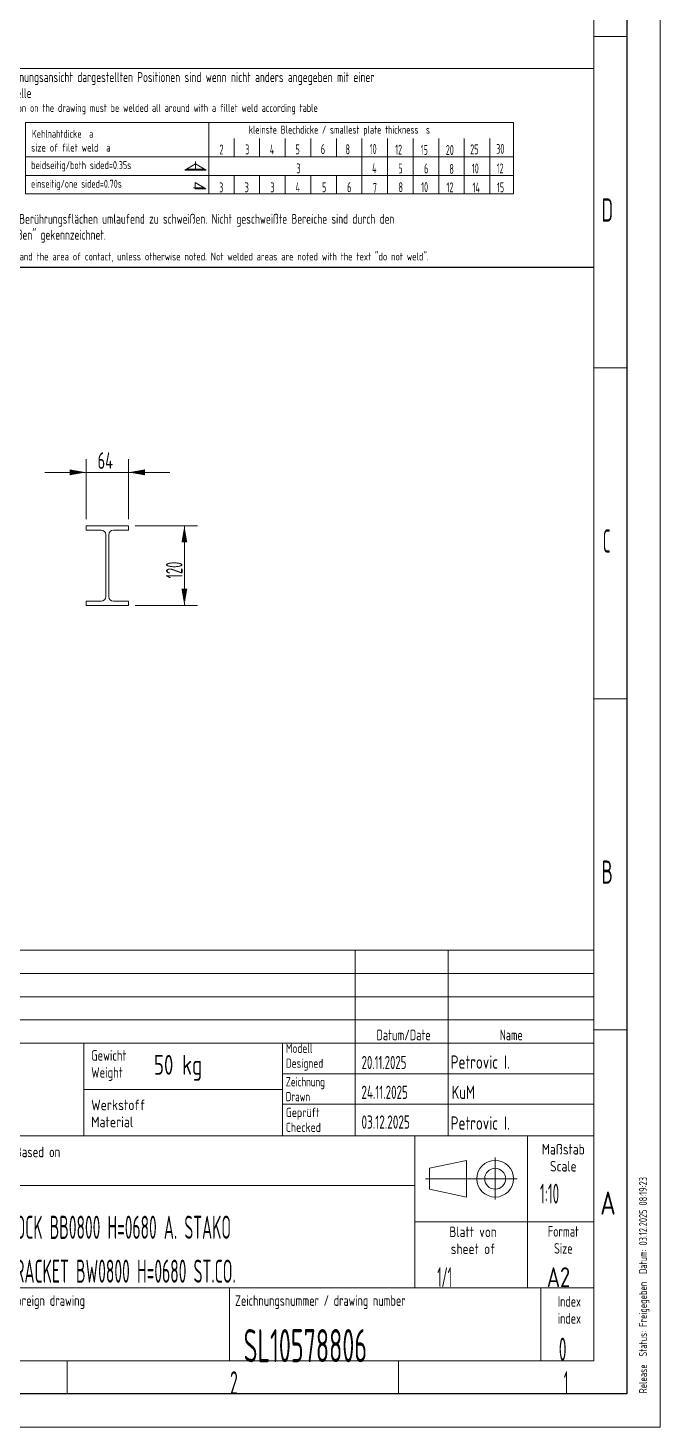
# Model space of a CAD drawing. Header units: millimetres. Extents: x 0 to 594, y 0 to 420.
# Drawn here: x 498.6 to 594, y 0 to 211.3 of the extents above; entities that cross this region are included whole.
import ezdxf
from ezdxf.lldxf.tags import DXFTag

# ---------------------------------------------------------------- set-up
doc = ezdxf.new("R2010")
doc.units = ezdxf.units.MM
doc.layers.add('1', color=7, linetype='Continuous', true_color=0xffffff)
doc.layers.add('153', color=7, linetype='Continuous', true_color=0xffffff)
doc.styles.add('iso-1', font='isocp.shx')
tags = doc.linetypes.add('DASHDOT', pattern=[70, 31, -13, 13, -13]).pattern_tags.tags
tags[10:11] = [DXFTag(74, 4), DXFTag(75, 0), DXFTag(340, '0'), DXFTag(46, 0.0), DXFTag(50, 0.0), DXFTag(44, 0.0), DXFTag(45, 0.0)]
tags[8:9] = [DXFTag(74, 4), DXFTag(75, 0), DXFTag(340, '0'), DXFTag(46, 0.0), DXFTag(50, 0.0), DXFTag(44, 0.0), DXFTag(45, 0.0)]
tags[6:7] = [DXFTag(74, 4), DXFTag(75, 0), DXFTag(340, '0'), DXFTag(46, 0.0), DXFTag(50, 0.0), DXFTag(44, 0.0), DXFTag(45, 0.0)]
tags[4:5] = [DXFTag(74, 4), DXFTag(75, 0), DXFTag(340, '0'), DXFTag(46, 0.0), DXFTag(50, 0.0), DXFTag(44, 0.0), DXFTag(45, 0.0)]
doc.dimstyles.get("Standard").update_dxf_attribs({"dimtxt": 0.18, "dimasz": 0.18, "dimexe": 0.18, "dimexo": 0.0625, "dimgap": 0.09, "dimtad": 0, "dimtih": 1, "dimtoh": 1, "dimdec": 4, "dimzin": 0, "dimdsep": 46, "dimtxsty": 'Standard', "dimcen": 0.09, "dimadec": 0, "dimazin": 0, "dimtfac": 1, "dimtdec": 4, "dimtofl": 0, "dimtmove": 0, "dimatfit": 3, "dimfxl": 1, "dimtolj": 1, "dimtzin": 0, "dimarcsym": 0})

# ---------------------------------------------------------------- blocks, each defined once
blk = doc.blocks.new('Kehlnahttabelle [SBM]', base_point=(484, 175.19))
at = {"layer": '1', "color": 4, "linetype": 'Continuous', "lineweight": 18}
for p, q in [((484, 205.19), (484, 175.19)), ((584, 205.19), (484, 205.19)), ((584, 175.19), (584, 205.19)), ((529.69, 191.83), (529.69, 194.63)), ((533.55, 191.83), (533.55, 194.63)), ((537.41, 191.83), (537.41, 194.63)), ((541.28, 191.83), (541.28, 194.63)), ((545.14, 191.83), (545.14, 194.63)), ((549, 191.83), (549, 194.63)), ((552.86, 191.83), (552.86, 194.63)), ((556.73, 191.83), (556.73, 194.63)), ((560.59, 191.83), (560.59, 194.63)), ((564.45, 191.83), (564.45, 194.63)), ((568.31, 191.83), (568.31, 194.63)), ((523.86, 190.77), (522.26, 189.84)), ((523.86, 189.84), (523.86, 191.15)), ((525.46, 189.84), (523.86, 190.77)), ((549, 189.04), (549, 191.83)), ((552.86, 189.04), (552.86, 191.83)), ((556.73, 189.04), (556.73, 191.83)), ((560.59, 189.04), (560.59, 191.83)), ((564.45, 189.04), (564.45, 191.83)), ((568.31, 189.04), (568.31, 191.83)), ((522.26, 189.84), (525.46, 189.84)), ((522.53, 189.97), (525.19, 189.97)), ((529.69, 186.24), (529.69, 189.04)), ((533.55, 186.24), (533.55, 189.04)), ((537.41, 186.24), (537.41, 189.04)), ((541.28, 186.24), (541.28, 189.04)), ((545.14, 186.24), (545.14, 189.04)), ((549, 186.24), (549, 189.04)), ((552.86, 186.24), (552.86, 189.04)), ((556.73, 186.24), (556.73, 189.04)), ((560.59, 186.24), (560.59, 189.04)), ((564.45, 186.24), (564.45, 189.04)), ((568.31, 186.24), (568.31, 189.04)), ((523.57, 187.18), (525.16, 187.18)), ((523.83, 187.04), (523.83, 187.98)), ((523.83, 187.98), (525.43, 187.04)), ((525.43, 187.04), (523.83, 187.04)), ((484, 175.19), (584, 175.19))]:
    blk.add_line(p, q, dxfattribs=at)
at = {"layer": '1', "color": 3, "linetype": 'Continuous', "lineweight": 18}
for p, q in [((498.19, 197.03), (498.19, 186.24)), ((571.88, 197.03), (498.19, 197.03)), ((525.89, 197.03), (525.89, 186.24)), ((571.88, 186.24), (571.88, 197.03)), ((498.19, 191.83), (571.88, 191.83)), ((498.19, 189.04), (571.88, 189.04)), ((498.19, 186.24), (571.88, 186.24))]:
    blk.add_line(p, q, dxfattribs=at)
at = {"layer": '1', "color": 1, "linetype": 'Continuous', "lineweight": 13, "char_height": 1.5, "attachment_point": 7, "line_spacing_factor": 0.963855, "style": 'iso-1'}
for s, insert in [('\\W0.7657;Alle auf der Zeichnungsansicht dargestellten Positionen sind wenn nicht anders angegeben mit einer\\PKehlnaht laut Tabelle', (485.27, 200.73)), ('\\W0.7579;an den Stoß- und Berührungsflächen umlaufend zu schweißen. Nicht geschweißte Bereiche sind durch den\\PText "Nicht schweißen" gekennzeichnet. ', (485.11, 178.87))]:
    blk.add_mtext(s, dxfattribs=dict(at, insert=insert))
at = {"layer": '1', "color": 3, "linetype": 'Continuous', "lineweight": 13, "char_height": 1.2, "attachment_point": 7, "line_spacing_factor": 0.963855, "style": 'iso-1'}
for s, insert in [('\\W0.7706;Every depicted position on the drawing must be welded all around with a fillet weld according table', (485.27, 198.27)), ('\\W0.7603;kleinste Blechdicke / smallest plate thickness  s', (531.91, 194.99)), ('\\W0.7612;Kehlnahtdicke  a', (499.17, 194.73)), ('\\W0.7900;size of filet weld  a', (499.06, 192.64)), ('\\W0.7023;beidseitig/both sided=0.35s', (499.06, 189.64)), ('\\W0.6909;einseitig/one sided=0.70s', (499.03, 186.82)), ('\\W0.7834;at the abutting face and the area of contact, unless otherwise noted. Not welded areas are noted with the text "do not weld".', (485.11, 175.83))]:
    blk.add_mtext(s, dxfattribs=dict(at, insert=insert))
at = {"layer": '1', "color": 3, "linetype": 'Continuous', "lineweight": 18, "char_height": 1.5, "attachment_point": 7, "line_spacing_factor": 0.963855, "style": 'iso-1'}
for s, insert in [('\\W0.5404;2', (527.49, 192.21)), ('\\W0.5404;3', (531.37, 192.21)), ('\\W0.6380;4', (535.09, 192.21)), ('\\W0.5404;5', (538.96, 192.23)), ('\\W0.5404;6', (542.79, 192.26)), ('\\W0.5404;8', (546.51, 192.23)), ('\\W0.5232;10', (550.18, 192.29)), ('\\W0.5232;12', (554.02, 192.19)), ('\\W0.5232;15', (557.88, 192.15)), ('\\W0.6474;20', (561.65, 192.13)), ('\\W0.6474;25', (565.34, 192.23)), ('\\W0.6474;30', (569.26, 192.3)), ('\\W0.5404;3', (539.1, 189.34)), ('\\W0.6380;4', (550.53, 189.39)), ('\\W0.5404;5', (554.49, 189.34)), ('\\W0.5404;6', (558.37, 189.34)), ('\\W0.5404;8', (562.2, 189.27)), ('\\W0.5232;10', (565.6, 189.35)), ('\\W0.5232;12', (569.35, 189.35)), ('\\W0.5404;3', (527.43, 186.47)), ('\\W0.5404;3', (531.29, 186.5)), ('\\W0.5404;3', (535.17, 186.48)), ('\\W0.6380;4', (538.98, 186.51)), ('\\W0.5404;5', (542.97, 186.51)), ('\\W0.5404;6', (546.76, 186.51)), ('\\W0.5404;7', (550.63, 186.4)), ('\\W0.5404;8', (554.51, 186.51)), ('\\W0.5232;10', (557.95, 186.53)), ('\\W0.5232;12', (561.77, 186.49)), ('\\W0.5785;14', (565.69, 186.45)), ('\\W0.5232;15', (569.39, 186.49))]:
    blk.add_mtext(s, dxfattribs=dict(at, insert=insert))
blk = doc.blocks.new('_U30')
at = {"layer": '1', "color": 3, "lineweight": 13}
for p, q in [((507.35, 137.1), (507.35, 146.19)), ((513.75, 137.1), (513.75, 146.19)), ((501.1, 144.19), (520, 144.19))]:
    blk.add_line(p, q, dxfattribs=at)
at = {"layer": '1', "color": 3, "lineweight": 25}
for points in [[(507.35, 144.19), (504.85, 143.75), (504.85, 144.64)], [(513.75, 144.19), (516.25, 144.64), (516.25, 143.75)]]:
    blk.add_solid(points, dxfattribs=at)
at = {"layer": '1', "color": 2, "linetype": 'Continuous', "lineweight": 13, "insert": (509.09, 144.72), "char_height": 2.5, "attachment_point": 7, "line_spacing_factor": 0.963855, "style": 'iso-1'}
blk.add_mtext('\\W0.6994;64', dxfattribs=at)
blk = doc.blocks.new('_U50')
at = {"layer": '1', "color": 3, "lineweight": 13}
for p, q in [((514.75, 136.1), (524.19, 136.1)), ((522.19, 124.1), (522.19, 136.1)), ((514.75, 124.1), (524.19, 124.1))]:
    blk.add_line(p, q, dxfattribs=at)
at = {"layer": '1', "color": 3, "lineweight": 25}
for points in [[(522.19, 136.1), (522.63, 133.6), (521.75, 133.6)], [(522.19, 124.1), (521.75, 126.6), (522.63, 126.6)]]:
    blk.add_solid(points, dxfattribs=at)
at = {"layer": '1', "color": 2, "linetype": 'Continuous', "lineweight": 18, "insert": (521.91, 128.16), "char_height": 2.5, "attachment_point": 7, "rotation": 90, "line_spacing_factor": 0.963855, "style": 'iso-1'}
blk.add_mtext('\\W0.6044;120', dxfattribs=at)

msp = doc.modelspace()

# ---------------------------------------------------------------- linework, layer by layer
at = {"layer": '1', "color": 4, "linetype": 'Continuous', "lineweight": 18}
for p, q in [((594, 420), (594, 0)), ((409, 72), (584, 72)), ((584, 72), (584, 10)), ((409, 58), (584, 58)), ((537, 58), (537, 44)), ((409, 44), (584, 44)), ((557, 44), (557, 21)), ((559.22, 39.08), (564.76, 40.27)), ((564.76, 34.73), (564.76, 40.27)), ((559.22, 35.92), (559.22, 39.08)), ((482, 36.5), (557, 36.5)), ((559.22, 35.92), (564.76, 34.73)), ((409, 21), (584, 21)), ((529, 21), (529, 10)), ((409, 10), (584, 10)), ((594, 0), (0, 0))]:
    msp.add_line(p, q, dxfattribs=at)
at = {"layer": '1', "color": 4, "linetype": 'Continuous', "lineweight": 25}
for p, q in [((589, 415), (589, 5)), ((25.05, 175.19), (584, 175.19)), ((589, 5), (20, 5))]:
    msp.add_line(p, q, dxfattribs=at)
at = {"layer": '1', "color": 1, "linetype": 'Continuous', "lineweight": 13}
for p, q in [((584, 10), (584, 410)), ((589, 210), (584, 210)), ((589, 160), (584, 160)), ((589, 110), (584, 110)), ((548, 72), (548, 44)), ((562, 72), (562, 44)), ((409, 68.5), (584, 68.5)), ((409, 65), (584, 65)), ((409, 61.5), (584, 61.5)), ((589, 60), (584, 60)), ((507, 58), (507, 44)), ((537, 53.37), (584, 53.37)), ((537, 51), (507, 51)), ((537, 48.74), (584, 48.74)), ((574, 44), (574, 21)), ((557, 31), (584, 31)), ((576, 21), (576, 10)), ((25, 10), (584, 10)), ((504.5, 10), (504.5, 5)), ((554.5, 10), (554.5, 5))]:
    msp.add_line(p, q, dxfattribs=at)
at = {"layer": '1', "color": 1, "linetype": 'DASHDOT', "lineweight": 13}
for p, q in [((569.11, 34.38), (569.11, 40.73)), ((558.57, 37.5), (572.43, 37.5))]:
    msp.add_line(p, q, dxfattribs=at)
at = {"layer": '1', "color": 4, "linetype": 'Continuous', "lineweight": 18}
for radius in [2.77, 1.58]:
    msp.add_circle((569.11, 37.5), radius, dxfattribs=at)
at = {"layer": '153', "color": 7, "linetype": 'Continuous', "lineweight": 18}
for p, q in [((513.75, 136.1), (507.35, 136.1)), ((507.35, 136.1), (507.35, 135.47)), ((507.35, 135.47), (509.63, 135.47)), ((511.47, 135.47), (513.75, 135.47)), ((513.75, 135.47), (513.75, 136.1)), ((510.33, 134.77), (510.33, 125.43)), ((510.77, 125.43), (510.77, 134.77)), ((509.63, 124.73), (507.35, 124.73)), ((507.35, 124.73), (507.35, 124.1)), ((513.75, 124.73), (511.47, 124.73)), ((513.75, 124.1), (513.75, 124.73)), ((507.35, 124.1), (513.75, 124.1))]:
    msp.add_line(p, q, dxfattribs=at)
for centre, start, end in [((509.63, 134.77), 0, 90), ((511.47, 134.77), 90, 180), ((509.63, 125.43), 270, 360), ((511.47, 125.43), 180, 270)]:
    msp.add_arc(centre, 0.7, start, end, dxfattribs=at)

# ---------------------------------------------------------------- block references
at = {"layer": '1', "color": 3, "linetype": 'Continuous', "lineweight": 13}
msp.add_blockref('Kehlnahttabelle [SBM]', (484, 175.19), dxfattribs=at)

# ---------------------------------------------------------------- texts
at = {"layer": '1', "color": 1, "linetype": 'Continuous', "lineweight": 13, "char_height": 3.5, "attachment_point": 7, "line_spacing_factor": 0.963855, "style": 'iso-1'}
for s, insert in [('\\W0.6380;D', (585.17, 182.07)), ('\\W0.5104;C', (585.37, 132.07)), ('\\W0.6380;B', (585.17, 82.07)), ('\\W0.8300;A', (584.97, 32.07)), ('\\W0.5404;2', (529.09, 4.93)), ('\\W0.4176;1', (579.48, 4.93))]:
    msp.add_mtext(s, dxfattribs=dict(at, insert=insert))
at = {"layer": '1', "color": 3, "linetype": 'Continuous', "lineweight": 18, "attachment_point": 7, "line_spacing_factor": 0.963855, "style": 'iso-1'}
for s, insert, char_height in [('\\W0.5469; ', (548.75, 68.82), 2), ('\\W0.5469; ', (562.72, 68.82), 2), ('\\W0.5469; ', (548.75, 65.32), 2), ('\\W0.5469; ', (562.72, 65.32), 2), ('\\W0.5469; ', (548.77, 61.82), 2), ('\\W0.5469; ', (562.74, 61.82), 2), ('\\W0.7692;50 kg', (517.6, 52.3), 3), ('\\W0.6562;20.11.2025', (548.95, 54.06), 2), ('\\W0.7978;Petrovic I.', (562.4, 54.12), 2), ('\\W0.6711;24.11.2025', (548.93, 49.56), 2), ('\\W0.7711;KuM', (562.55, 49.55), 2), ('\\W0.6841;03.12.2025', (548.93, 45.06), 2), ('\\W0.7978;Petrovic I.', (562.4, 44.91), 2), ('\\W1.0000;', (519.47, 45.16), 3), ('\\W0.5338;1:10', (575.88, 33.75), 3), ('\\W0.5382;AUFLAGERBOCK BB0800 H=0680 A. STAKO', (484.29, 28.41), 3.5), ('\\W0.5469; ', (574.78, 31.32), 1.6), ('\\W0.5406;SUPPORT BRACKET BW0800 H=0680 ST.CO.', (484.29, 21.78), 3.5), ('\\W0.4767;1/1', (560.38, 21.13), 3), ('\\W0.8250;A2', (576.91, 21.13), 3)]:
    msp.add_mtext(s, dxfattribs=dict(at, insert=insert, char_height=char_height))
at = {"layer": '1', "color": 1, "linetype": 'Continuous', "lineweight": 18, "line_spacing_factor": 0.963855, "style": 'iso-1'}
for s, insert, char_height, attachment_point in [('\\W0.7858;Datum/Date', (555.28, 58.42), 1.6, 8), ('\\W0.7402;Name', (569.82, 58.42), 1.6, 7), ('\\W0.8167;Modell\\PDesigned', (537.5, 53.83), 1.4, 7), ('\\W0.7977;Gewicht\\PWeight', (508.12, 52.28), 1.6, 7), ('\\W0.7727;Zeichnung\\PDrawn', (537.5, 49.2), 1.4, 7), ('\\W0.8966;Werkstoff\\PMaterial', (508.12, 45.28), 1.6, 7), ('\\W0.8514;Geprüft\\PChecked', (537.5, 44.57), 1.4, 7), ('\\W0.8189;Entstanden aus / Based on', (483.12, 40.75), 1.6, 7), ('\\W0.8715;Maßstab\\PScale\\Fisocp.shx;', (579.4, 38.59), 1.6, 8), ('\\W0.8719;Blatt von\\Psheet of', (565.78, 26.11), 1.6, 8), ('\\W0.7767;Format\\PSize', (579.4, 26.18), 1.6, 8), ('\\W0.7882;Fremdzeichnung / foreign drawing', (482.86, 17.82), 1.6, 7), ('\\W0.7721;Zeichnungsnummer / drawing number', (529.86, 17.82), 1.6, 7), ('\\W0.7656;Index\\Pindex', (580.32, 15.61), 1.6, 8)]:
    msp.add_mtext(s, dxfattribs=dict(at, insert=insert, char_height=char_height, attachment_point=attachment_point))
at = {"layer": '1', "color": 1, "linetype": 'Continuous', "lineweight": 13, "insert": (592.4, 5.09), "char_height": 1.2, "attachment_point": 7, "rotation": 90, "line_spacing_factor": 0.963855, "style": 'iso-1'}
msp.add_mtext('\\W0.7852;Release  Status: Freigegeben  Datum: 03.12.2025 08:19:23', dxfattribs=at)
at = {"layer": '1', "color": 3, "linetype": 'Continuous', "lineweight": 25, "attachment_point": 7, "line_spacing_factor": 0.963855, "style": 'iso-1'}
for s, insert, char_height in [('\\W0.5886;SL10578806', (531.14, 9.79), 5), ('\\W0.5404;0', (578.72, 10.01), 3.5)]:
    msp.add_mtext(s, dxfattribs=dict(at, insert=insert, char_height=char_height))

# ---------------------------------------------------------------- dimensions: what is measured, and where the dimension line sits
at = {"layer": '1', "color": 2, "linetype": 'Continuous', "lineweight": 13}
dim = msp.add_linear_dim(base=(513.75, 144.19), p1=(507.35, 135.79), p2=(513.75, 135.79), text='\\C2;64', dimstyle='Standard', override={"dimtxt": 2.5, "dimasz": 2.5, "dimexe": 2, "dimexo": 1, "dimgap": 1.25, "dimtad": 1, "dimtih": 1, "dimtoh": 0, "dimdec": 1, "dimlfac": 1, "dimzin": 8, "dimdsep": 44, "dimlunit": 2, "dimpost": '', "dimtxsty": 'iso-1', "dimsah": 1, "dimse1": 0, "dimse2": 0, "dimsd1": 0, "dimsd2": 0, "dimclrd": 3, "dimclre": 3, "dimclrt": 2, "dimtol": 0, "dimtm": -0.1, "dimtfac": 1, "dimtdec": 2, "dimtofl": 1, "dimtmove": 0, "dimtzin": 8, "dimlwd": 13, "dimlwe": 13}, dxfattribs=at)
dim.commit()
dim.dimension.update_dxf_attribs({"geometry": '_U30', "text_midpoint": (510.55, 144.19), "dimtype": 160})
at = {"layer": '1', "color": 2, "linetype": 'Continuous', "lineweight": 18}
dim = msp.add_linear_dim(base=(522.19, 136.1), p1=(513.75, 124.1), p2=(513.75, 136.1), angle=90, text='\\C2;120', dimstyle='Standard', override={"dimtxt": 2.5, "dimasz": 2.5, "dimexe": 2, "dimexo": 1, "dimgap": 1.25, "dimtad": 1, "dimtih": 0, "dimtoh": 0, "dimdec": 1, "dimlfac": 1, "dimzin": 8, "dimdsep": 44, "dimlunit": 2, "dimpost": '', "dimtxsty": 'iso-1', "dimsah": 1, "dimse1": 0, "dimse2": 0, "dimsd1": 0, "dimsd2": 0, "dimclrd": 3, "dimclre": 3, "dimclrt": 2, "dimtol": 0, "dimtm": -0.1, "dimtfac": 1, "dimtdec": 2, "dimtofl": 1, "dimtmove": 0, "dimtzin": 8, "dimlwd": 13, "dimlwe": 13}, dxfattribs=at)
dim.commit()
dim.dimension.update_dxf_attribs({"geometry": '_U50', "text_midpoint": (522.19, 130.1), "dimtype": 160})

doc.saveas('drawing.dxf')
